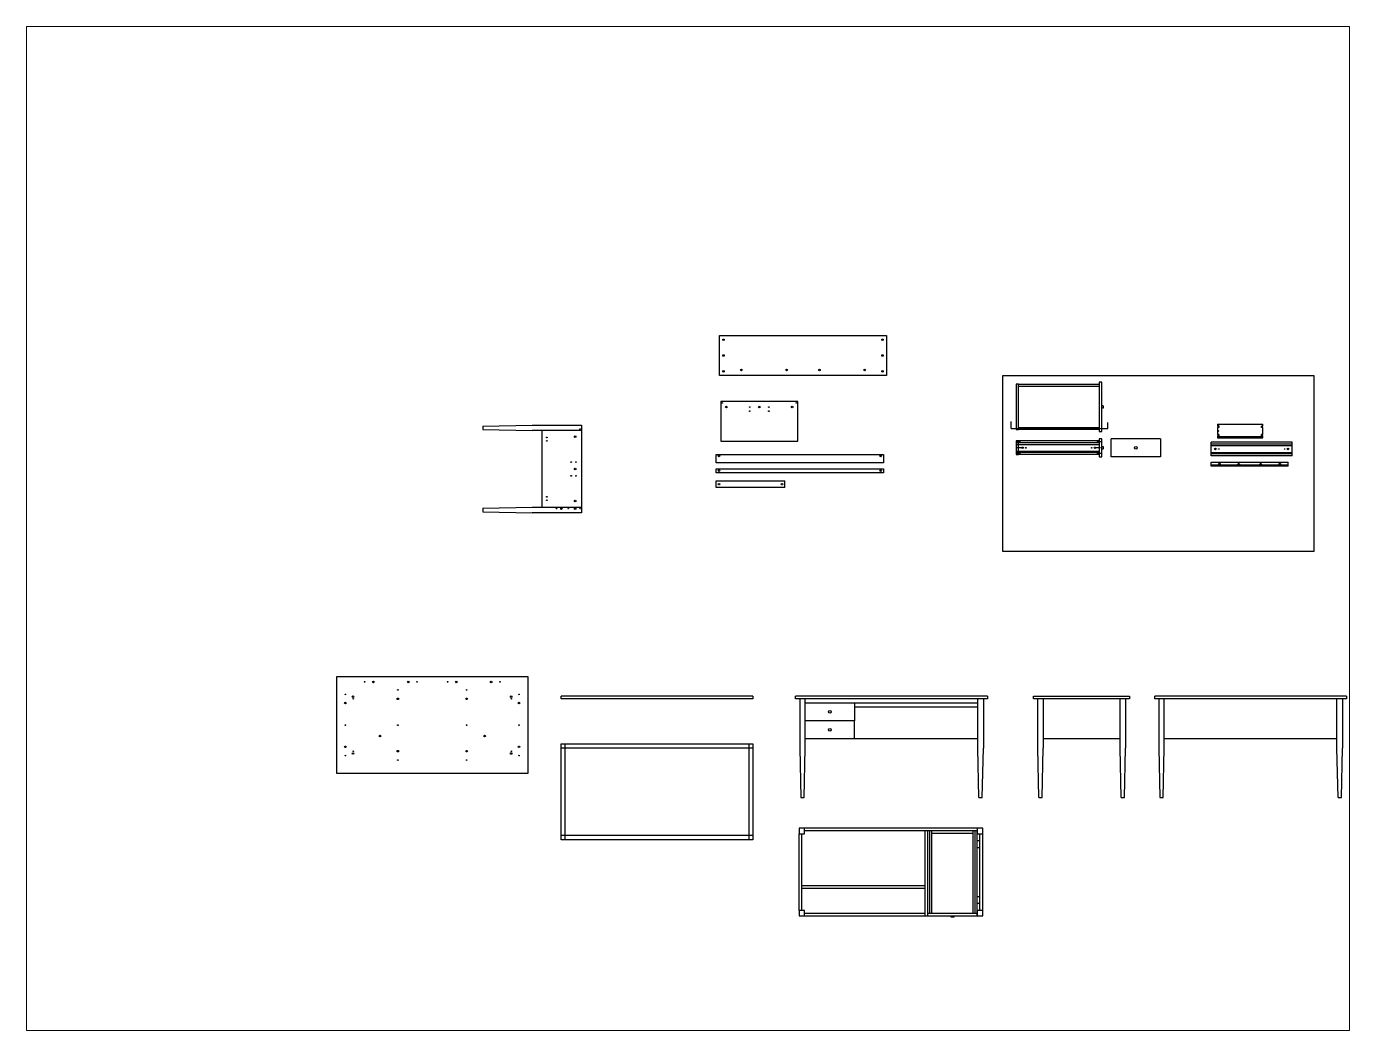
# Paper-space layout 'Layout2' of a CAD drawing. Header units: millimetres. Extents: x 26 to 231, y 20 to 176.
# The model-space entities are those that its viewports show. They can reach past a viewport. Long polylines and large blocks are cut down to what shows.
import ezdxf

# ---------------------------------------------------------------- set-up
doc = ezdxf.new("R2010")
doc.units = ezdxf.units.MM
doc.layers.add('lc', color=1, linetype='Continuous')
doc.layers.add('Viti', color=3, linetype='Continuous')

msp = doc.modelspace()

# ---------------------------------------------------------------- linework, layer by layer
for p, q in [((339.47, 360.39), (375.47, 361.14)), ((339.47, 360.39), (339.47, 357.89)), ((339.47, 357.89), (375.47, 357.14)), ((375.47, 361.14), (411.47, 361.14)), ((411.47, 361.14), (411.47, 297.14)), ((875.61, 361.81), (875.61, 360.31)), ((875.61, 361.81), (908.61, 361.81)), ((876.61, 360.31), (875.61, 360.31)), ((876.61, 359.31), (875.61, 359.31)), ((875.61, 359.31), (875.61, 354.31)), ((876.61, 360.31), (876.61, 359.31)), ((907.61, 359.31), (907.61, 360.31)), ((908.61, 360.31), (907.61, 360.31)), ((908.61, 359.31), (907.61, 359.31)), ((908.61, 360.31), (908.61, 361.81)), ((908.61, 354.31), (908.61, 359.31)), ((411.47, 357.14), (375.47, 357.14)), ((382.47, 357.14), (382.47, 301.14)), ((789.25, 348.06), (728.75, 348.06)), ((730.25, 339.56), (730.25, 349.56)), ((789.25, 349.56), (730.25, 349.56)), ((798.06, 338.06), (798.06, 351.06)), ((834.06, 351.06), (798.06, 351.06)), ((834.06, 351.06), (834.06, 338.06)), ((930.04, 348.67), (871.04, 348.67)), ((871.04, 338.67), (871.04, 348.67)), ((876.61, 354.31), (875.61, 354.31)), ((876.61, 353.31), (875.61, 353.31)), ((875.61, 353.31), (875.61, 351.81)), ((908.61, 352.61), (875.61, 352.56)), ((875.61, 352.21), (908.61, 352.21)), ((875.61, 351.81), (908.61, 351.81)), ((876.61, 354.31), (876.61, 353.31)), ((907.61, 353.31), (907.61, 354.31)), ((908.61, 354.31), (907.61, 354.31)), ((908.61, 353.31), (907.61, 353.31)), ((908.61, 351.81), (908.61, 353.31)), ((930.04, 338.67), (930.04, 348.67)), ((728.75, 347.06), (789.25, 347.06)), ((728.75, 342.06), (789.25, 342.06)), ((789.25, 341.06), (728.75, 341.06)), ((789.25, 339.56), (730.25, 339.56)), ((834.06, 338.06), (798.06, 338.06)), ((930.04, 347.17), (871.04, 347.17)), ((871.04, 346.17), (930.04, 346.17)), ((871.04, 341.17), (930.04, 341.17)), ((930.04, 340.17), (871.04, 340.17)), ((930.04, 338.67), (871.04, 338.67)), ((871.04, 331.09), (871.04, 334.09)), ((871.04, 334.09), (927.04, 334.09)), ((927.04, 331.79), (871.04, 331.79)), ((927.04, 331.09), (871.04, 331.09)), ((927.04, 331.09), (927.04, 334.09)), ((509.85, 315.5), (509.85, 320.5)), ((509.85, 320.5), (559.85, 320.5)), ((559.85, 315.5), (559.85, 320.5)), ((559.85, 315.5), (509.85, 315.5)), ((339.47, 300.39), (375.47, 301.14)), ((339.47, 300.39), (339.47, 297.89)), ((375.47, 301.14), (411.47, 301.14)), ((339.47, 297.89), (375.47, 297.14)), ((411.47, 297.14), (375.47, 297.14)), ((372.65, 177.5), (232.65, 177.5)), ((232.65, 177.5), (232.65, 107.15)), ((372.65, 107.15), (372.65, 177.5)), ((536.55, 163.36), (396.55, 163.36)), ((396.55, 161.36), (396.55, 163.36)), ((536.55, 161.36), (396.55, 161.36)), ((536.55, 163.36), (536.55, 161.36)), ((707.72, 163.36), (567.72, 163.36)), ((567.72, 161.36), (567.72, 163.36)), ((707.72, 161.36), (567.72, 161.36)), ((570.72, 161.36), (570.72, 125.36)), ((574.72, 125.36), (574.72, 161.36)), ((700.72, 158.36), (574.72, 158.36)), ((610.72, 158.36), (610.72, 145.36)), ((700.72, 155.36), (610.72, 155.36)), ((700.72, 125.36), (700.72, 161.36)), ((704.72, 161.36), (704.72, 125.36)), ((707.72, 163.36), (707.72, 161.36)), ((741.43, 163.36), (811.43, 163.36)), ((741.43, 161.36), (741.43, 163.36)), ((811.43, 161.36), (741.43, 161.36)), ((744.43, 125.36), (744.43, 161.36)), ((748.43, 161.36), (748.43, 125.36)), ((804.43, 125.36), (804.43, 161.36)), ((808.43, 161.36), (808.43, 125.36)), ((811.43, 163.36), (811.43, 161.36)), ((969.75, 163.36), (829.75, 163.36)), ((829.75, 161.36), (829.75, 163.36)), ((969.75, 161.36), (829.75, 161.36)), ((832.75, 161.36), (832.75, 125.36)), ((836.75, 125.36), (836.75, 161.36)), ((962.75, 125.36), (962.75, 161.36)), ((966.75, 161.36), (966.75, 125.36)), ((969.75, 163.36), (969.75, 161.36)), ((610.72, 145.36), (574.72, 145.36)), ((610.72, 132.36), (610.72, 145.36)), ((396.55, 128.64), (536.55, 128.64)), ((396.55, 58.64), (396.55, 128.64)), ((396.55, 125.64), (536.55, 125.64)), ((399.55, 58.64), (399.55, 128.64)), ((533.55, 128.64), (533.55, 58.64)), ((536.55, 128.64), (536.55, 58.64)), ((574.72, 132.36), (700.72, 132.36)), ((748.43, 132.36), (804.43, 132.36)), ((836.75, 132.36), (962.75, 132.36)), ((570.72, 125.36), (571.47, 89.36)), ((573.97, 89.36), (574.72, 125.36)), ((701.47, 89.36), (700.72, 125.36)), ((703.97, 89.36), (704.72, 125.36)), ((745.18, 89.36), (744.43, 125.36)), ((747.68, 89.36), (748.43, 125.36)), ((805.18, 89.36), (804.43, 125.36)), ((807.68, 89.36), (808.43, 125.36)), ((832.75, 125.36), (833.5, 89.36)), ((836, 89.36), (836.75, 125.36)), ((963.5, 89.36), (962.75, 125.36)), ((966, 89.36), (966.75, 125.36)), ((232.65, 107.15), (232.67, 107.15)), ((232.67, 107.15), (372.65, 107.15)), ((571.47, 89.36), (573.97, 89.36)), ((701.47, 89.36), (703.97, 89.36)), ((745.18, 89.36), (747.68, 89.36)), ((805.18, 89.36), (807.68, 89.36)), ((833.5, 89.36), (836, 89.36)), ((963.5, 89.36), (966, 89.36)), ((536.55, 61.64), (396.55, 61.64)), ((536.55, 58.64), (396.55, 58.64))]:
    msp.add_line(p, q)
for points in [[(512.13, 397.35), (512.13, 426.35), (634.13, 426.35), (634.13, 397.35), (512.13, 397.35)], [(728.75, 357.85), (730.25, 357.85), (730.25, 390.85), (728.75, 390.85), (728.75, 357.85)], [(730.25, 390.85), (789.25, 390.85), (789.25, 389.35), (730.25, 389.35), (730.25, 390.85)], [(791.25, 356.35), (791.25, 392.35), (789.25, 392.35), (789.25, 356.35), (791.25, 356.35)], [(513.23, 349.28), (569.23, 349.28), (569.23, 378.28), (513.23, 378.28), (513.23, 349.28)], [(730.25, 359.35), (789.25, 359.35), (789.25, 357.85), (730.25, 357.85), (730.25, 359.35)], [(730.25, 349.56), (728.75, 349.56), (728.75, 339.56), (730.25, 339.56)], [(791.25, 338.06), (791.25, 351.06), (789.25, 351.06), (789.25, 338.06), (791.25, 338.06)], [(631.85, 339.64), (631.85, 333.64), (509.85, 333.64), (509.85, 339.64), (631.85, 339.64)], [(631.85, 329.29), (631.85, 326.29), (509.85, 326.29), (509.85, 329.29), (631.85, 329.29)]]:
    msp.add_lwpolyline(points)
for points in [[(791.25, 373.7), (791.25, 375, -0.414214), (791.55, 375.3), (791.82, 375.3, -0.414214), (792.12, 375), (792.12, 373.7, -0.414214), (791.82, 373.4), (791.55, 373.4, -0.414214)], [(791.25, 343.91), (791.25, 345.22, -0.414214), (791.55, 345.52), (791.82, 345.52, -0.414214), (792.12, 345.22), (792.12, 343.91, -0.414214), (791.82, 343.61), (791.55, 343.61, -0.414214)]]:
    msp.add_lwpolyline(points, format="xyb", close=True)
for centre, radius in [((515.13, 423.35), 0.567), ((631.13, 423.35), 0.567), ((515.13, 411.85), 0.567), ((631.13, 411.85), 0.567), ((515.13, 400.35), 0.567), ((528.13, 401.35), 0.567), ((561.13, 401.35), 0.567), ((585.13, 401.35), 0.567), ((618.13, 401.35), 0.567), ((631.13, 400.37), 0.567), ((514.23, 377.28), 0.24), ((568.23, 377.28), 0.24), ((517.23, 374.28), 0.567), ((534.23, 374.28), 0.24), ((534.23, 371.28), 0.24), ((541.23, 374.28), 0.567), ((548.23, 374.28), 0.24), ((548.23, 371.28), 0.24), ((565.23, 374.28), 0.567), ((410.47, 358.14), 0.24), ((876.11, 361.06), 0.24), ((386.22, 352.05), 0.24), ((386.22, 349.55), 0.24), ((406.87, 352.62), 0.567), ((876.11, 356.81), 0.3), ((511.85, 338.64), 0.567), ((629.85, 338.64), 0.567), ((733.25, 344.56), 0.567), ((735.75, 344.56), 0.24), ((783.75, 344.56), 0.24), ((786.25, 344.56), 0.567), ((816.06, 344.56), 1), ((874.04, 343.67), 0.567), ((876.54, 343.67), 0.24), ((924.54, 343.67), 0.24), ((927.04, 343.67), 0.567), ((403.93, 334.14), 0.24), ((406.87, 329.14), 0.567), ((407.44, 334.14), 0.24), ((511.85, 327.79), 0.567), ((629.85, 327.79), 0.567), ((877.04, 332.59), 0.567), ((891.04, 332.59), 0.567), ((907.04, 332.59), 0.567), ((921.04, 332.59), 0.567), ((403.93, 324.14), 0.24), ((407.44, 324.14), 0.24), ((386.22, 308.73), 0.24), ((511.85, 318), 0.567), ((557.85, 318), 0.567), ((386.22, 306.23), 0.24), ((393.28, 300.14), 0.24), ((396.87, 300.14), 0.567), ((401.87, 300.14), 0.24), ((406.87, 305.67), 0.567), ((406.87, 300.14), 0.567), ((410.47, 300.14), 0.24), ((253.24, 173.76), 0.24), ((259.67, 173.76), 0.567), ((285.13, 173.76), 0.567), ((291.47, 173.76), 0.24), ((313.79, 173.76), 0.24), ((320.14, 173.76), 0.567), ((345.56, 173.76), 0.567), ((352.01, 173.76), 0.24), ((239.21, 164.64), 0.24), ((277.52, 167.88), 0.24), ((327.65, 167.88), 0.24), ((365.9, 164.64), 0.24), ((239.21, 158.3), 0.567), ((244.83, 162.98), 0.567), ((244.98, 161.46), 0.24), ((277.52, 161.38), 0.567), ((327.65, 161.38), 0.567), ((360.17, 162.98), 0.567), ((360.33, 161.46), 0.24), ((365.92, 158.3), 0.567), ((592.72, 151.86), 1), ((239.21, 142.15), 0.24), ((277.52, 142.15), 0.24), ((327.65, 142.15), 0.24), ((365.92, 142.15), 0.24), ((592.72, 138.86), 1), ((239.21, 126.4), 0.567), ((264.4, 134.28), 0.567), ((340.78, 134.28), 0.567), ((365.92, 126.4), 0.567), ((239.21, 119.99), 0.24), ((244.83, 121.5), 0.567), ((244.98, 123.12), 0.24), ((277.52, 123.2), 0.567), ((277.52, 116.76), 0.24), ((327.65, 123.2), 0.567), ((327.65, 116.76), 0.24), ((360.17, 121.5), 0.567), ((360.36, 123.12), 0.24), ((365.92, 119.99), 0.24)]:
    msp.add_circle(centre, radius)
at = {"layer": 'lc'}
for p, q in [((725.07, 358.7), (725.07, 363.83)), ((725.07, 358.7), (795.49, 358.7)), ((795.49, 358.7), (795.49, 363.12)), ((570.22, 6.99), (570.22, 62.99)), ((572.22, 6.99), (572.22, 62.99)), ((700.22, 66.99), (574.22, 66.99)), ((700.22, 64.99), (574.22, 64.99)), ((662.22, 2.99), (662.22, 64.99)), ((664.22, 4.99), (664.22, 64.99)), ((665.72, 4.99), (665.72, 64.99)), ((667.22, 4.99), (667.22, 64.99)), ((667.22, 63.49), (697.22, 63.49)), ((697.22, 4.99), (697.22, 64.99)), ((698.72, 4.99), (698.72, 64.99)), ((700.22, 2.99), (700.22, 64.99)), ((700.22, 57.99), (702.22, 57.99)), ((702.22, 6.99), (702.22, 62.99)), ((704.22, 6.99), (704.22, 62.99)), ((700.22, 52.99), (702.22, 52.99)), ((662.22, 24.99), (572.22, 24.99)), ((662.22, 22.99), (572.22, 22.99)), ((702.22, 16.99), (700.22, 16.99)), ((702.22, 11.99), (700.22, 11.99)), ((574.22, 4.99), (662.22, 4.99)), ((574.22, 2.99), (700.22, 2.99)), ((664.22, 2.99), (664.22, 4.99)), ((664.22, 4.99), (700.22, 4.99))]:
    msp.add_line(p, q, dxfattribs=at)
msp.add_lwpolyline([(718.72, 269.1), (946.19, 269.1), (946.19, 397.14), (718.72, 397.14)], close=True, dxfattribs=at)
for points in [[(570.22, 62.99), (574.22, 62.99), (574.22, 66.99), (570.22, 66.99), (570.22, 62.99)], [(700.22, 62.99), (704.22, 62.99), (704.22, 66.99), (700.22, 66.99), (700.22, 62.99)], [(570.22, 2.99), (574.22, 2.99), (574.22, 6.99), (570.22, 6.99), (570.22, 2.99)], [(700.22, 2.99), (704.22, 2.99), (704.22, 6.99), (700.22, 6.99), (700.22, 2.99)]]:
    msp.add_lwpolyline(points, dxfattribs=at)
msp.add_lwpolyline([(681.56, 2.99), (682.87, 2.99, -0.414214), (683.17, 2.69), (683.17, 2.42, -0.414214), (682.87, 2.12), (681.56, 2.12, -0.414214), (681.26, 2.42), (681.26, 2.69, -0.414214)], format="xyb", close=True, dxfattribs=at)
at = {"layer": 'Viti'}
for p, q in [((728.91, 348.81), (731.91, 348.81)), ((730.25, 349.56), (730.25, 348.06)), ((790.59, 348.81), (787.59, 348.81)), ((789.25, 349.56), (789.25, 348.06)), ((728.91, 340.31), (731.91, 340.31)), ((733.25, 344.56), (729.25, 344.56)), ((730.25, 341.06), (730.25, 339.56)), ((790.25, 344.56), (786.25, 344.56)), ((790.59, 340.31), (787.59, 340.31)), ((789.25, 341.06), (789.25, 339.56))]:
    msp.add_line(p, q, dxfattribs=at)

psp = doc.layouts.new('Layout2')

# ---------------------------------------------------------------- viewports
at = {"layer": '0'}
psp.add_viewport(center=(128.5, 97.5), size=(205.6, 156), view_center_point=(489.21, 285.67), view_height=732.5035, dxfattribs=at)

doc.saveas('drawing.dxf')
